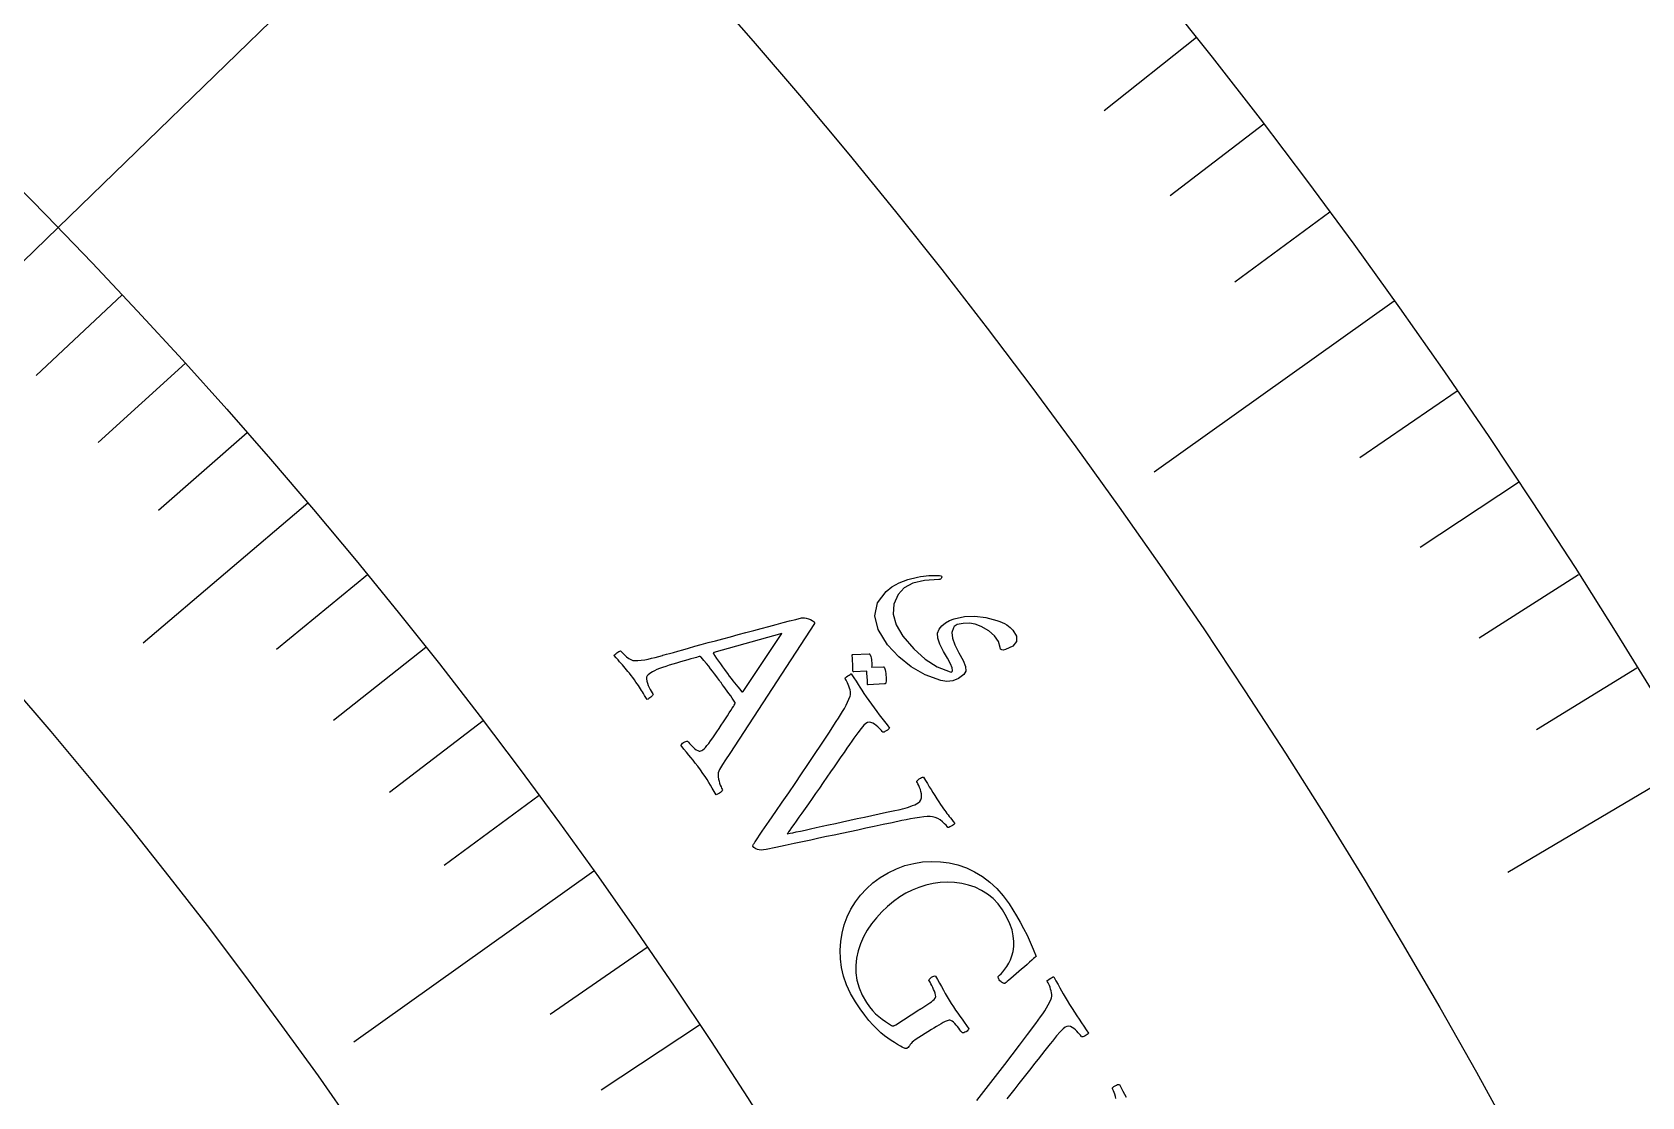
# Model space of a CAD drawing. Header units: millimetres. Extents: x -82 to 82, y -82 to 107.
# Drawn here: x 39.71 to 55.93, y 30.02 to 40.74 of the extents above; entities that cross this region are included whole.
import ezdxf

# ---------------------------------------------------------------- set-up
doc = ezdxf.new("R2010")
doc.units = ezdxf.units.MM
for name, color, linetype in [('ENGRAVE', 7, 'Continuous'), ('ENGRAVE_FINE', 8, 'Continuous'), ('TEXT', 5, 'Continuous')]:
    doc.layers.add(name, color=color, linetype=linetype)

msp = doc.modelspace()

# ---------------------------------------------------------------- linework, layer by layer
at = {"layer": 'ENGRAVE'}
for points in [[(47.0744, 45.6697), (39.9688, 38.7761)], [(39.9688, 38.7761), (32.8633, 31.8826)], [(53.4323, 38.0357), (51.0127, 36.3133)], [(42.4865, 36), (40.8248, 34.592)], [(56.4519, 33.3902), (54.5773, 32.2813)], [(45.367, 32.2945), (42.9474, 30.5721)]]:
    msp.add_lwpolyline(points, dxfattribs=at)
for radius in [80.85, 80.85, 78.6844, 74.6625, 74.6625, 71.4862, 65.5875, 65.5875, 62.1225, 55.6875, 55.6875, 52.2225, 45.7875, 45.7875]:
    msp.add_circle((0, 0), radius, dxfattribs=at)
at = {"layer": 'ENGRAVE_FINE'}
for points in [[(51.4398, 40.6899), (50.5081, 39.9528)], [(52.1186, 39.8168), (51.1745, 39.0956)], [(52.7828, 38.932), (51.8267, 38.2268)], [(40.6153, 38.0985), (39.7488, 37.2857)], [(41.2505, 37.4098), (40.3705, 36.6117)], [(54.0668, 37.1281), (53.0875, 36.4556)], [(41.8743, 36.7102), (40.981, 35.9271)], [(54.6863, 36.2096), (53.6957, 35.5537)], [(43.0869, 35.2791), (42.1677, 34.5265)], [(55.2904, 35.2802), (54.2889, 34.6412)], [(43.6753, 34.548), (42.7436, 33.811)], [(55.879, 34.3403), (54.8669, 33.7183)], [(44.2516, 33.8067), (43.3076, 33.0855)], [(44.8156, 33.0555), (43.8595, 32.3503)], [(45.9058, 31.5239), (44.9265, 30.8514)], [(46.4317, 30.744), (45.4412, 30.0881)]]:
    msp.add_lwpolyline(points, dxfattribs=at)
at = {"layer": 'TEXT'}
for points in [[(49.4624, 34.5468), (49.4442, 34.608), (49.4062, 34.6637), (49.3482, 34.7141), (49.2703, 34.7589), (49.211, 34.7803), (49.151, 34.7906), (49.0902, 34.7897), (49.0288, 34.7777), (49.018, 34.7732), (49.0082, 34.7665), (48.9994, 34.7576), (48.9915, 34.7466), (48.9761, 34.6995), (48.9801, 34.6418), (49.0036, 34.5734), (49.0466, 34.4942), (49.0895, 34.4166), (49.1123, 34.3543), (49.1148, 34.3074), (49.0972, 34.2759), (49.0424, 34.2355), (48.9852, 34.2118), (48.9254, 34.2046), (48.8632, 34.2139), (48.7068, 34.272), (48.5655, 34.3513), (48.4392, 34.4519), (48.3278, 34.5738), (48.2336, 34.7265), (48.1994, 34.8671), (48.2253, 34.9957), (48.3114, 35.1125), (48.3713, 35.1592), (48.4444, 35.1988), (48.5307, 35.2314), (48.6302, 35.2568), (48.6594, 35.2617), (48.6881, 35.2657), (48.7163, 35.269), (48.7439, 35.2713), (48.7711, 35.2728), (48.7981, 35.2734), (48.8249, 35.2732), (48.8515, 35.272), (48.8636, 35.2698), (48.8711, 35.2654), (48.8739, 35.2588), (48.872, 35.2499), (48.8671, 35.2423), (48.8608, 35.2367), (48.853, 35.2332), (48.8437, 35.2318), (48.6987, 35.2217), (48.582, 35.1932), (48.4934, 35.1464), (48.4328, 35.0816), (48.3903, 34.9838), (48.3845, 34.8813), (48.4152, 34.774), (48.4825, 34.6617), (48.5904, 34.5334), (48.7056, 34.4306), (48.8284, 34.3533), (48.9589, 34.3013), (48.9683, 34.2993), (48.9752, 34.3008), (48.9795, 34.306), (48.9813, 34.3148), (48.977, 34.3421), (48.9606, 34.3833), (48.932, 34.4385), (48.8914, 34.5075), (48.8527, 34.5796), (48.8322, 34.6411), (48.8301, 34.692), (48.8462, 34.7324), (48.8749, 34.7662), (48.9099, 34.7947), (48.9511, 34.8181), (48.9987, 34.8362), (49.1016, 34.8583), (49.2077, 34.8628), (49.3168, 34.8494), (49.4291, 34.8182), (49.4572, 34.8086), (49.4829, 34.7983), (49.5064, 34.7872), (49.5276, 34.7753), (49.5465, 34.7627), (49.5631, 34.7498), (49.5775, 34.7364), (49.5896, 34.7225), (49.6251, 34.6602), (49.6247, 34.6064), (49.5884, 34.5614), (49.5162, 34.5251), (49.4936, 34.5199), (49.4771, 34.5217), (49.4667, 34.5307), (49.4624, 34.5468)], [(46.0591, 34.4674), (46.0636, 34.4686), (46.0768, 34.4723), (46.0989, 34.4785), (46.1298, 34.4872), (46.1683, 34.498), (46.2131, 34.5106), (46.2641, 34.525), (46.3214, 34.5412), (46.3836, 34.5587), (46.4495, 34.5768), (46.519, 34.5956), (46.5921, 34.6151), (46.6676, 34.635), (46.744, 34.6554), (46.8214, 34.6763), (46.8998, 34.6975), (46.9779, 34.7186), (47.0544, 34.7392), (47.1294, 34.7592), (47.2029, 34.7786), (47.2734, 34.7971), (47.3396, 34.8143), (47.4015, 34.8304), (47.4591, 34.8451), (47.4728, 34.846), (47.4891, 34.8445), (47.5079, 34.8407), (47.5292, 34.8346), (47.5498, 34.8272), (47.5662, 34.8196), (47.5784, 34.8119), (47.5864, 34.8039), (47.5878, 34.8018), (47.5888, 34.7999), (47.5894, 34.7985), (47.5895, 34.7973), (47.5894, 34.796), (47.5895, 34.7943), (47.5898, 34.7919), (47.5903, 34.7891), (46.7377, 33.4791), (46.6951, 33.415), (46.6634, 33.3669), (46.6426, 33.3347), (46.6327, 33.3185), (46.6257, 33.3029), (46.6213, 33.2852), (46.6198, 33.2654), (46.621, 33.2436), (46.6242, 33.2212), (46.6287, 33.1997), (46.6344, 33.1791), (46.6415, 33.1594), (46.6486, 33.1421), (46.6545, 33.1284), (46.6594, 33.1183), (46.6632, 33.112), (46.6594, 33.1036), (46.6531, 33.0954), (46.6442, 33.0876), (46.6327, 33.0801), (46.6211, 33.0736), (46.612, 33.0688), (46.6053, 33.0658), (46.601, 33.0644), (46.5805, 33.0979), (46.5611, 33.1295), (46.5428, 33.1594), (46.5255, 33.1874), (46.5076, 33.2157), (46.4874, 33.2462), (46.465, 33.2788), (46.4403, 33.3137), (46.4138, 33.3502), (46.3891, 33.3831), (46.3664, 33.4125), (46.3455, 33.4383), (46.3243, 33.4639), (46.3007, 33.4926), (46.2745, 33.5244), (46.2459, 33.5593), (46.2484, 33.5671), (46.2536, 33.5748), (46.2614, 33.5825), (46.2718, 33.5901), (46.283, 33.5967), (46.2933, 33.601), (46.3025, 33.6031), (46.3108, 33.603), (46.3196, 33.5919), (46.3315, 33.5787), (46.3464, 33.5633), (46.3643, 33.5459), (46.3828, 33.5294), (46.3996, 33.5167), (46.4147, 33.5079), (46.428, 33.503), (46.4363, 33.5029), (46.4454, 33.5052), (46.4554, 33.5099), (46.4663, 33.5169), (46.4776, 33.5264), (46.4911, 33.5404), (46.5068, 33.5587), (46.5248, 33.5814), (46.5443, 33.6074), (46.5646, 33.6355), (46.5858, 33.6657), (46.6078, 33.698), (46.63, 33.7312), (46.6517, 33.7642), (46.673, 33.7969), (46.6939, 33.8292), (46.7136, 33.86), (46.7315, 33.888), (46.7476, 33.9131), (46.7618, 33.9355), (46.7735, 33.9538), (46.7818, 33.9668), (46.7868, 33.9747), (46.7884, 33.9773), (46.7885, 33.9778), (46.7887, 33.9792), (46.7891, 33.9817), (46.7897, 33.9851), (46.79, 33.9888), (46.7898, 33.9921), (46.789, 33.995), (46.7876, 33.9975), (46.7755, 34.0162), (46.7617, 34.0367), (46.7461, 34.0589), (46.7288, 34.0829), (46.711, 34.1074), (46.6937, 34.131), (46.6771, 34.1538), (46.661, 34.1757), (46.6569, 34.1814), (46.6527, 34.187), (46.6486, 34.1927), (46.6444, 34.1983), (46.6404, 34.2038), (46.6366, 34.209), (46.6329, 34.214), (46.6295, 34.2187), (46.6055, 34.2512), (46.5832, 34.2811), (46.5626, 34.3084), (46.5437, 34.333), (46.5242, 34.3577), (46.5018, 34.3856), (46.4764, 34.4165), (46.4481, 34.4505), (46.4469, 34.4516), (46.4452, 34.4526), (46.4428, 34.4537), (46.4397, 34.4547), (46.4368, 34.4556), (46.4347, 34.4562), (46.4334, 34.4566), (46.433, 34.4567), (46.4294, 34.4557), (46.4187, 34.4526), (46.4007, 34.4475), (46.3756, 34.4403), (46.3456, 34.4317), (46.3128, 34.4223), (46.2773, 34.4123), (46.2391, 34.4015), (46.2002, 34.3903), (46.1629, 34.3792), (46.1271, 34.368), (46.0928, 34.3569), (46.0591, 34.346), (46.029, 34.335), (46.0025, 34.3237), (45.9796, 34.3124), (45.9597, 34.3014), (45.9424, 34.2911), (45.9274, 34.2816), (45.915, 34.2728), (45.9049, 34.262), (45.8993, 34.2477), (45.8982, 34.2301), (45.9015, 34.2091), (45.9078, 34.1868), (45.9156, 34.1651), (45.9248, 34.1441), (45.9354, 34.1237), (45.9458, 34.1057), (45.9542, 34.0915), (45.9605, 34.0812), (45.9648, 34.0748), (45.9629, 34.0701), (45.9585, 34.064), (45.9514, 34.0564), (45.9417, 34.0473), (45.9312, 34.0384), (45.9216, 34.0315), (45.913, 34.0266), (45.9053, 34.0237), (45.8913, 34.0449), (45.8784, 34.0646), (45.8667, 34.0827), (45.8561, 34.0993), (45.8461, 34.1151), (45.836, 34.131), (45.826, 34.1468), (45.8159, 34.1626), (45.8049, 34.1795), (45.7917, 34.1985), (45.7766, 34.2197), (45.7593, 34.243), (45.7417, 34.2664), (45.7252, 34.2875), (45.7098, 34.3065), (45.6956, 34.3234), (45.6821, 34.3391), (45.6685, 34.3549), (45.6548, 34.3706), (45.6412, 34.3864), (45.6268, 34.4032), (45.6107, 34.4223), (45.5929, 34.4435), (45.5734, 34.467), (45.5753, 34.4715), (45.5801, 34.4773), (45.5876, 34.4843), (45.5979, 34.4925), (45.609, 34.5005), (45.6191, 34.5068), (45.628, 34.5113), (45.6358, 34.5142), (45.6452, 34.503), (45.6586, 34.4893), (45.6758, 34.473), (45.6968, 34.4543), (45.719, 34.4368), (45.7397, 34.4246), (45.759, 34.4174), (45.7767, 34.4155), (45.8106, 34.4159), (45.8448, 34.4185), (45.8794, 34.4232), (45.9142, 34.4301), (45.9495, 34.4385), (45.9855, 34.4475), (46.022, 34.4571), (46.0591, 34.4674)], [(47.2615, 34.6894), (46.577, 34.4971), (46.5768, 34.4968), (46.5761, 34.496), (46.5749, 34.4946), (46.5733, 34.4927), (46.5718, 34.4906), (46.571, 34.4888), (46.5708, 34.4872), (46.5714, 34.4859), (46.587, 34.4627), (46.6042, 34.4374), (46.6232, 34.41), (46.6439, 34.3807), (46.6644, 34.3519), (46.6828, 34.3261), (46.6992, 34.3034), (46.7135, 34.2837), (46.7322, 34.2584), (46.7504, 34.2346), (46.7678, 34.2123), (46.7846, 34.1914), (46.8014, 34.1707), (46.8189, 34.1491), (46.8372, 34.1264), (46.8561, 34.1028), (46.858, 34.101), (46.8602, 34.1001), (46.8628, 34.1002), (46.8659, 34.1012), (46.8687, 34.1025), (46.8707, 34.1035), (46.872, 34.104), (46.8724, 34.1042)], [(48.2851, 34.3514), (48.2883, 34.3509), (48.2913, 34.3491), (48.2941, 34.346), (48.2966, 34.3416), (48.3015, 34.3229), (48.3054, 34.3042), (48.3085, 34.2856), (48.3106, 34.2671), (48.3118, 34.2485), (48.3121, 34.2297), (48.3114, 34.2105), (48.3097, 34.1912), (48.3082, 34.1866), (48.3056, 34.1832), (48.3019, 34.181), (48.2971, 34.18), (48.1307, 34.1698), (48.1278, 34.1707), (48.1258, 34.1736), (48.1246, 34.1785), (48.1242, 34.1854), (48.1247, 34.1906), (48.1248, 34.1987), (48.1245, 34.2095), (48.1237, 34.2231), (48.1225, 34.2397), (48.121, 34.2594), (48.1192, 34.2822), (48.1169, 34.3081), (47.9871, 34.3008), (47.9825, 34.3015), (47.9794, 34.3043), (47.9779, 34.3094), (47.978, 34.3168), (47.978, 34.3231), (47.9778, 34.333), (47.9774, 34.3463), (47.9768, 34.3632), (47.9759, 34.3837), (47.9744, 34.4081), (47.9725, 34.4364), (47.97, 34.4685), (47.9706, 34.4725), (47.9721, 34.4752), (47.9746, 34.4765), (47.978, 34.4766), (48.1408, 34.4829), (48.1441, 34.4824), (48.1471, 34.4806), (48.1499, 34.4775), (48.1524, 34.4731), (48.1572, 34.4577), (48.1611, 34.4421), (48.1641, 34.4265), (48.1661, 34.4108), (48.1673, 34.395), (48.1677, 34.3792), (48.1674, 34.3635), (48.1663, 34.3479)], [(48.1386, 34.0118), (48.1649, 33.9749), (48.1913, 33.9389), (48.2176, 33.9037), (48.244, 33.8694), (48.2701, 33.8357), (48.2959, 33.8021), (48.3213, 33.7686), (48.3463, 33.7354), (48.3421, 33.7295), (48.3351, 33.7228), (48.3255, 33.7153), (48.3133, 33.7071), (48.3009, 33.6999), (48.2911, 33.6955), (48.2838, 33.694), (48.2789, 33.6953), (48.2742, 33.7013), (48.2667, 33.7098), (48.2562, 33.7209), (48.243, 33.7345), (48.2278, 33.7489), (48.2119, 33.762), (48.195, 33.7738), (48.1774, 33.7844), (48.1596, 33.7917), (48.1423, 33.7937), (48.1255, 33.7904), (48.1092, 33.7818), (48.0879, 33.7629), (48.0605, 33.732), (48.0271, 33.689), (47.9876, 33.634), (47.9675, 33.6048), (47.9442, 33.5711), (47.918, 33.5329), (47.8887, 33.4903), (47.857, 33.4443), (47.8237, 33.3961), (47.7887, 33.3457), (47.752, 33.2931), (47.7145, 33.2394), (47.6771, 33.1856), (47.6397, 33.1316), (47.6024, 33.0776), (47.5658, 33.0246), (47.5306, 32.9739), (47.4968, 32.9255), (47.4644, 32.8794), (47.4341, 32.8365), (47.4066, 32.7978), (47.382, 32.7632), (47.3603, 32.7327), (47.3424, 32.7075), (47.3292, 32.6887), (47.3206, 32.6764), (47.3168, 32.6704), (47.3271, 32.6722), (47.3456, 32.6759), (47.3724, 32.6815), (47.4075, 32.689), (47.4493, 32.698), (47.4964, 32.7083), (47.5488, 32.7198), (47.6064, 32.7326), (47.6683, 32.7464), (47.7333, 32.7607), (47.8015, 32.7757), (47.8729, 32.7913), (47.9461, 32.8072), (48.0199, 32.8232), (48.0943, 32.8393), (48.1692, 32.8555), (48.2432, 32.8715), (48.3151, 32.887), (48.3848, 32.9019), (48.4523, 32.9164), (48.4776, 32.922), (48.5031, 32.9286), (48.5288, 32.9361), (48.5546, 32.9447), (48.5792, 32.9538), (48.6011, 32.9633), (48.6202, 32.973), (48.6366, 32.9831), (48.6526, 32.9968), (48.6636, 33.013), (48.6696, 33.0316), (48.6705, 33.0526), (48.668, 33.0746), (48.6637, 33.0962), (48.6575, 33.1174), (48.6494, 33.1382), (48.641, 33.1572), (48.6335, 33.1727), (48.6271, 33.1849), (48.6218, 33.1936), (48.6227, 33.2003), (48.6271, 33.2076), (48.635, 33.2156), (48.6465, 33.2243), (48.6591, 33.2321), (48.6703, 33.2371), (48.6802, 33.2396), (48.6887, 33.2393), (48.7089, 33.2071), (48.7284, 33.1756), (48.747, 33.1449), (48.7649, 33.115), (48.783, 33.0851), (48.802, 33.0547), (48.8221, 33.0237), (48.8432, 32.992), (48.8607, 32.9662), (48.8764, 32.9434), (48.8904, 32.9234), (48.9026, 32.9064), (48.914, 32.8909), (48.9254, 32.8756), (48.9368, 32.8606), (48.9483, 32.8459), (48.9604, 32.8303), (48.9737, 32.813), (48.9881, 32.7939), (49.0038, 32.773), (48.9993, 32.7672), (48.9919, 32.7607), (48.9815, 32.7536), (48.9682, 32.7458), (48.9551, 32.739), (48.9453, 32.7348), (48.9388, 32.7332), (48.9356, 32.7343), (48.9286, 32.7432), (48.917, 32.7558), (48.9009, 32.7719), (48.8803, 32.7917), (48.8568, 32.811), (48.8321, 32.8259), (48.8062, 32.8362), (48.7791, 32.8421), (48.7568, 32.8438), (48.7275, 32.843), (48.6912, 32.8399), (48.6478, 32.8343), (48.6017, 32.8273), (48.557, 32.8197), (48.5137, 32.8115), (48.4719, 32.8028), (48.3749, 32.7824), (48.2821, 32.7628), (48.1934, 32.7438), (48.1089, 32.7257), (48.027, 32.7081), (47.9466, 32.6909), (47.8675, 32.6742), (47.7898, 32.6579), (47.7121, 32.6416), (47.633, 32.6248), (47.5524, 32.6077), (47.4705, 32.5901), (47.3855, 32.5719), (47.2959, 32.5529), (47.2018, 32.5332), (47.103, 32.5127), (47.0765, 32.5082), (47.0531, 32.5064), (47.0328, 32.5075), (47.0157, 32.5113), (47.0011, 32.5174), (46.9885, 32.5249), (46.9777, 32.534), (46.9689, 32.5446), (46.9675, 32.5485), (46.9683, 32.5535), (46.9711, 32.5594), (46.9759, 32.5663), (46.9813, 32.5734), (46.9857, 32.5798), (46.989, 32.5856), (46.9914, 32.5906), (47.064, 32.6957), (47.134, 32.7974), (47.2015, 32.8956), (47.2664, 32.9904), (47.3304, 33.0838), (47.3947, 33.1782), (47.4594, 33.2734), (47.5246, 33.3695), (47.5914, 33.4689), (47.6611, 33.5737), (47.7337, 33.6841), (47.8093, 33.8), (47.8325, 33.8354), (47.8542, 33.8696), (47.8742, 33.9023), (47.8926, 33.9338), (47.9093, 33.9645), (47.9244, 33.9951), (47.9378, 34.0257), (47.9496, 34.0562), (47.9533, 34.0694), (47.9545, 34.0842), (47.9533, 34.1008), (47.9495, 34.1191), (47.944, 34.1379), (47.9378, 34.1559), (47.9309, 34.1732), (47.9232, 34.1897), (47.9155, 34.2047), (47.9086, 34.2174), (47.9024, 34.2278), (47.8971, 34.2359), (47.8983, 34.2383), (47.9035, 34.2431), (47.9128, 34.2504), (47.9261, 34.2602), (47.9398, 34.2697), (47.9501, 34.2764), (47.9571, 34.2803), (47.9607, 34.2814), (47.9865, 34.2427), (48.0098, 34.2072), (48.0305, 34.1749), (48.0487, 34.1459), (48.067, 34.117), (48.0881, 34.085), (48.112, 34.0499), (48.1386, 34.0118)], [(48.6431, 30.896), (48.6466, 30.8982), (48.6501, 30.9005), (48.6537, 30.9027), (48.6572, 30.905), (48.6607, 30.9072), (48.6643, 30.9095), (48.6678, 30.9117), (48.6714, 30.914), (48.6932, 30.9279), (48.7139, 30.9414), (48.7335, 30.9544), (48.752, 30.9668), (48.7688, 30.9789), (48.7836, 30.9906), (48.7963, 31.0021), (48.8069, 31.0133), (48.8116, 31.0207), (48.813, 31.0317), (48.8111, 31.0462), (48.806, 31.0642), (48.7988, 31.0839), (48.7908, 31.1036), (48.7821, 31.1232), (48.7725, 31.1426), (48.7633, 31.1605), (48.7554, 31.1753), (48.7488, 31.1871), (48.7436, 31.1957), (48.7471, 31.2024), (48.7529, 31.2096), (48.761, 31.2171), (48.7712, 31.2251), (48.7822, 31.2319), (48.7922, 31.2364), (48.8013, 31.2384), (48.8095, 31.2379), (48.8307, 31.2018), (48.8512, 31.1662), (48.8709, 31.1309), (48.89, 31.0961), (48.909, 31.0616), (48.9286, 31.0275), (48.9488, 30.9937), (48.9695, 30.9603), (48.9912, 30.9266), (49.0128, 30.8943), (49.0344, 30.8634), (49.0558, 30.8338), (49.0775, 30.8043), (49.0997, 30.7731), (49.1224, 30.7405), (49.1457, 30.7063), (49.1426, 30.6986), (49.1369, 30.6913), (49.1286, 30.6841), (49.1177, 30.6772), (49.1061, 30.6713), (49.0959, 30.6673), (49.0869, 30.6651), (49.0793, 30.6648), (49.0738, 30.6731), (49.0662, 30.6839), (49.0564, 30.697), (49.0445, 30.7125), (49.0315, 30.7287), (49.0182, 30.744), (49.0047, 30.7583), (48.991, 30.7716), (48.9778, 30.7825), (48.9659, 30.7898), (48.9554, 30.7933), (48.9461, 30.793), (48.9283, 30.7877), (48.909, 30.78), (48.8882, 30.77), (48.8661, 30.7576), (48.8429, 30.7437), (48.8188, 30.7291), (48.794, 30.7137), (48.7684, 30.6977), (48.6052, 30.595), (48.588, 30.5831), (48.574, 30.5712), (48.5633, 30.5594), (48.5559, 30.5475), (48.5497, 30.5364), (48.5425, 30.5268), (48.5344, 30.5186), (48.5254, 30.512), (48.5206, 30.5095), (48.5155, 30.5081), (48.5101, 30.5078), (48.5044, 30.5086), (48.4972, 30.511), (48.4868, 30.5156), (48.4735, 30.5223), (48.4571, 30.5313), (48.4278, 30.5486), (48.397, 30.5676), (48.3647, 30.5883), (48.3309, 30.6107), (48.2957, 30.6363), (48.259, 30.6668), (48.2208, 30.702), (48.1812, 30.7421), (48.1398, 30.7887), (48.0964, 30.8435), (48.0508, 30.9067), (48.0031, 30.9782), (47.9539, 31.0625), (47.9142, 31.1482), (47.8842, 31.2352), (47.8636, 31.3236), (47.8522, 31.4121), (47.8493, 31.4996), (47.8549, 31.5859), (47.8691, 31.6712), (47.8913, 31.7543), (47.9211, 31.8343), (47.9583, 31.911), (48.0032, 31.9845), (48.0552, 32.0537), (48.1139, 32.1176), (48.1793, 32.1761), (48.2514, 32.2292), (48.3327, 32.2784), (48.4164, 32.3187), (48.5024, 32.3501), (48.5908, 32.3726), (48.6803, 32.3864), (48.7698, 32.3917), (48.8592, 32.3885), (48.9485, 32.3768), (49.0364, 32.3564), (49.1216, 32.3269), (49.2041, 32.2885), (49.2837, 32.241), (49.3592, 32.1847), (49.429, 32.1198), (49.4933, 32.0462), (49.5519, 31.9641), (49.5889, 31.9053), (49.6255, 31.8445), (49.6617, 31.7815), (49.6976, 31.7163), (49.7321, 31.6491), (49.7645, 31.5799), (49.7947, 31.5088), (49.8228, 31.4356), (49.8201, 31.4332), (49.812, 31.4258), (49.7985, 31.4137), (49.7796, 31.3966), (49.7571, 31.3764), (49.7326, 31.3547), (49.7061, 31.3316), (49.6776, 31.307), (49.6488, 31.2822), (49.6214, 31.2586), (49.5954, 31.236), (49.5707, 31.2145), (49.5492, 31.1958), (49.5324, 31.1816), (49.5205, 31.1718), (49.5133, 31.1666), (49.5086, 31.1636), (49.5024, 31.1631), (49.4946, 31.1649), (49.4854, 31.1691), (49.4758, 31.175), (49.4673, 31.182), (49.4598, 31.19), (49.4532, 31.1991), (49.4486, 31.2075), (49.4452, 31.2158), (49.443, 31.2241), (49.4422, 31.2323), (49.4549, 31.2449), (49.4701, 31.2613), (49.4879, 31.2816), (49.5081, 31.3059), (49.5287, 31.334), (49.5476, 31.3662), (49.5649, 31.4023), (49.5804, 31.4424), (49.5922, 31.4865), (49.5985, 31.5345), (49.5992, 31.5863), (49.5942, 31.6419), (49.5816, 31.7015), (49.5591, 31.765), (49.5267, 31.8324), (49.4845, 31.9036), (49.4401, 31.9645), (49.3904, 32.0177), (49.3354, 32.0631), (49.2751, 32.1008), (49.2109, 32.1312), (49.1442, 32.1544), (49.0749, 32.1706), (49.0031, 32.1797), (48.9303, 32.1821), (48.8577, 32.1783), (48.7855, 32.1682), (48.7136, 32.1519), (48.6434, 32.13), (48.5763, 32.1032), (48.5123, 32.0713), (48.4513, 32.0345), (48.3867, 31.9885), (48.3256, 31.9383), (48.2681, 31.884), (48.2141, 31.8256), (48.165, 31.7639), (48.122, 31.6996), (48.085, 31.6326), (48.0541, 31.5631), (48.0303, 31.4917), (48.0148, 31.4192), (48.0075, 31.3455), (48.0083, 31.2706), (48.0187, 31.1953), (48.0398, 31.1203), (48.0717, 31.0454), (48.1143, 30.9707), (48.1436, 30.9287), (48.1743, 30.891), (48.2064, 30.8578), (48.2401, 30.829), (48.2739, 30.8035), (48.3064, 30.7803), (48.3376, 30.7594), (48.3676, 30.7407), (48.3735, 30.7372), (48.379, 30.7352), (48.384, 30.7349), (48.3887, 30.7361), (48.3934, 30.7383), (48.3984, 30.741), (48.4038, 30.7441), (48.4095, 30.7477)]]:
    msp.add_lwpolyline(points, close=True, dxfattribs=at)
for points in [[(49.2277, 29.9852), (49.2973, 30.0745), (49.3674, 30.1647), (49.4379, 30.2557), (49.5089, 30.3476), (49.5818, 30.4426), (49.6579, 30.5429), (49.7373, 30.6485), (49.8198, 30.7595), (49.8453, 30.7934), (49.869, 30.8261), (49.891, 30.8576), (49.9113, 30.8878), (49.93, 30.9175), (49.9469, 30.9471), (49.9622, 30.9768), (49.9759, 31.0065), (49.9804, 31.0194), (49.9825, 31.0342), (49.9823, 31.0508), (49.9796, 31.0693), (49.9754, 31.0884), (49.9703, 31.1067), (49.9645, 31.1244), (49.9578, 31.1414), (49.9511, 31.1568), (49.945, 31.1699), (49.9395, 31.1807), (49.9346, 31.1891), (49.936, 31.1914), (49.9415, 31.1959), (49.9512, 31.2026), (49.9651, 31.2115), (49.9793, 31.2202), (49.9901, 31.2263), (49.9973, 31.2297), (50.001, 31.2305), (50.0243, 31.1903), (50.0454, 31.1534), (50.064, 31.12), (50.0804, 31.0899), (50.0968, 31.0598), (50.1159, 31.0266), (50.1375, 30.9901), (50.1617, 30.9504), (50.1617, 30.9504), (50.1857, 30.912), (50.2098, 30.8744), (50.2339, 30.8376), (50.2581, 30.8018), (50.282, 30.7664), (50.3057, 30.7313), (50.329, 30.6963), (50.3519, 30.6616), (50.3472, 30.656), (50.3399, 30.6497), (50.3299, 30.6429), (50.3171, 30.6354), (50.3043, 30.629), (50.2943, 30.6253), (50.2868, 30.6242), (50.2821, 30.6258), (50.2778, 30.632), (50.2708, 30.641), (50.261, 30.6527), (50.2486, 30.6672), (50.2344, 30.6824), (50.2193, 30.6965), (50.2032, 30.7093), (50.1863, 30.721), (50.169, 30.7294), (50.1518, 30.7325), (50.1349, 30.7302), (50.1181, 30.7227), (50.0956, 30.7052), (50.0664, 30.676), (50.0304, 30.6351), (49.9875, 30.5827), (49.9656, 30.5548), (49.9403, 30.5226), (49.9117, 30.4862), (49.8798, 30.4454), (49.8454, 30.4015), (49.8091, 30.3555), (49.771, 30.3074), (49.7311, 30.2572), (49.6904, 30.2059), (49.6497, 30.1545), (49.609, 30.103), (49.5685, 30.0513), (49.5287, 30.0008)], [(50.6288, 30.0039), (50.624, 30.0255), (50.6172, 30.0468), (50.6099, 30.0662), (50.6035, 30.0822), (50.5979, 30.0947), (50.5931, 30.1038), (50.5944, 30.1103), (50.5992, 30.1174), (50.6077, 30.1249), (50.6197, 30.1329), (50.6327, 30.1398), (50.6442, 30.1442), (50.6542, 30.146), (50.6627, 30.1452), (50.6809, 30.1117), (50.6983, 30.0791), (50.7151, 30.0473), (50.7311, 30.0163)]]:
    msp.add_lwpolyline(points, dxfattribs=at)

doc.saveas('drawing.dxf')
